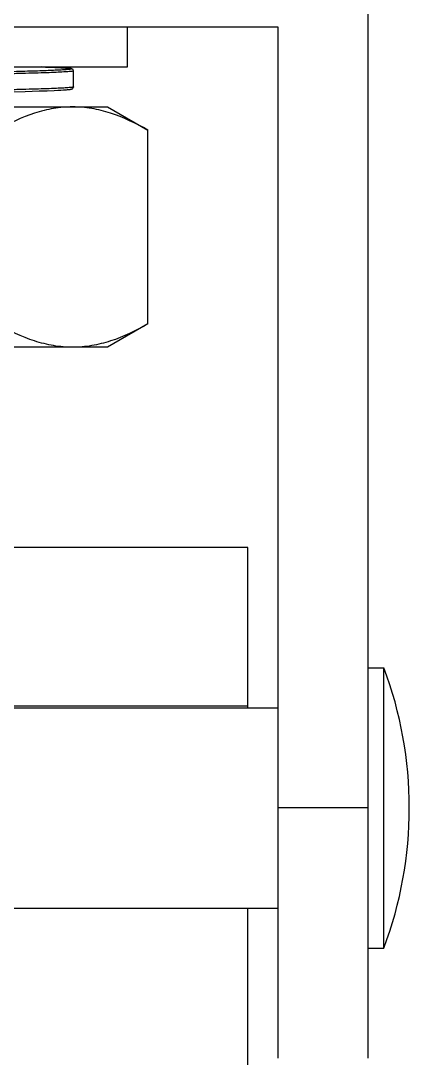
# Model space of a CAD drawing. Extents: x 815029915 to 815825525, y 579155098 to 579748855.
# Drawn here: x 815614514.4 to 815614613.3, y 579337834.7 to 579338098.9 of the extents above; entities that cross this region are included whole.
import ezdxf

# ---------------------------------------------------------------- set-up
doc = ezdxf.new("R2010")
doc.units = 0
doc.header["$LTSCALE"] = 100
doc.header["$MEASUREMENT"] = 0
doc.layers.add('02___PRT_ALL_AXES', color=7, linetype='Continuous')
doc.layers.add('03___PRT_ALL_CURVES', color=7, linetype='Continuous')

msp = doc.modelspace()

# ---------------------------------------------------------------- linework, layer by layer
at = {"color": 0, "linetype": 'Continuous'}
for p, q in [((815614602.75, 579338120.29), (815614602.75, 579337834.72)), ((815614360.52, 579338097.35), (815614579.8, 579338097.35)), ((815614579.8, 579338097.35), (815614579.8, 579337834.72)), ((815614521.43, 579338087.08), (815614519.62, 579338087.15)), ((815614522.62, 579338087.03), (815614521.43, 579338087.08)), ((815614523.64, 579338086.99), (815614522.62, 579338087.03)), ((815614524.5, 579338086.94), (815614523.64, 579338086.99)), ((815614527.78, 579338082.05), (815614527.78, 579338086.13)), ((815614510.91, 579338080.78), (815614515.47, 579338080.9)), ((815614515.47, 579338080.9), (815614519.01, 579338081.01)), ((815614519.01, 579338081.01), (815614521.12, 579338081.08)), ((815614521.12, 579338081.08), (815614522.83, 579338081.15)), ((815614522.83, 579338081.15), (815614523.77, 579338081.19)), ((815614523.77, 579338081.19), (815614524.57, 579338081.24)), ((815614524.57, 579338081.24), (815614525.24, 579338081.28)), ((815614572.15, 579337964.77), (815614505.86, 579337964.77)), ((815614572.15, 579337923.96), (815614572.15, 579337964.77)), ((815614505.86, 579337924.48), (815614572.15, 579337924.48)), ((815614602.75, 579337898.47), (815614579.8, 579337898.47)), ((815614572.15, 579335049.79), (815614572.15, 579337872.97))]:
    msp.add_line(p, q, dxfattribs=at)
for points in [[(815614527.78, 579338086.13), (815614527.78, 579338086.17), (815614527.67, 579338086.46), (815614527.52, 579338086.59), (815614527.41, 579338086.64), (815614527.32, 579338086.67), (815614527.23, 579338086.7), (815614527.13, 579338086.72), (815614527.01, 579338086.74), (815614526.87, 579338086.76), (815614526.71, 579338086.78), (815614526.53, 579338086.8), (815614526.33, 579338086.82), (815614526.1, 579338086.84), (815614525.84, 579338086.86), (815614525.55, 579338086.88), (815614525.23, 579338086.9), (815614524.5, 579338086.94)], [(815614525.24, 579338081.28), (815614525.53, 579338081.3), (815614525.8, 579338081.31), (815614526.04, 579338081.33), (815614526.25, 579338081.35), (815614526.44, 579338081.37), (815614526.62, 579338081.39), (815614526.77, 579338081.4), (815614526.91, 579338081.42), (815614527.03, 579338081.44), (815614527.13, 579338081.46), (815614527.23, 579338081.48), (815614527.32, 579338081.5), (815614527.4, 579338081.53), (815614527.51, 579338081.58), (815614527.65, 579338081.69), (815614527.78, 579338081.97), (815614527.78, 579338082.05)]]:
    msp.add_lwpolyline(points, dxfattribs=at)
for points, knots in [([(815614519.62, 579338087.15), (815614520.32, 579338087.12), (815614521.61, 579338087.08), (815614523.37, 579338087), (815614524.64, 579338086.94), (815614525.49, 579338086.88), (815614526, 579338086.84), (815614526.42, 579338086.81), (815614526.76, 579338086.77), (815614527.01, 579338086.74), (815614527.16, 579338086.69), (815614527.27, 579338086.67), (815614527.28, 579338086.63), (815614527.25, 579338086.61), (815614527.21, 579338086.59), (815614527.11, 579338086.56), (815614526.93, 579338086.53), (815614526.65, 579338086.49), (815614526.28, 579338086.45), (815614525.83, 579338086.42), (815614525.06, 579338086.36), (815614523.88, 579338086.3), (815614522.21, 579338086.22), (815614520.23, 579338086.15), (815614517.93, 579338086.07), (815614515.35, 579338086), (815614513.52, 579338085.95), (815614512.56, 579338085.92)], [0, 0, 0, 0, 0.093183, 0.172189, 0.236539, 0.263093, 0.285847, 0.304768, 0.319836, 0.33104, 0.338399, 0.342056, 0.342921, 0.344117, 0.346129, 0.34906, 0.357776, 0.370349, 0.386785, 0.407069, 0.431174, 0.49071, 0.565043, 0.653721, 0.756205, 0.871868, 1, 1, 1, 1]), ([(815614527.78, 579338086.13), (815614527.78, 579338086.1), (815614527.66, 579338086.06), (815614527.47, 579338086.02), (815614527.11, 579338085.98), (815614526.63, 579338085.93), (815614526.01, 579338085.88), (815614524.92, 579338085.82), (815614523.23, 579338085.73), (815614520.82, 579338085.64), (815614517.92, 579338085.55), (815614514.56, 579338085.45), (815614510.78, 579338085.36), (815614506.6, 579338085.26), (815614500.37, 579338085.13), (815614491.93, 579338084.97), (815614481.26, 579338084.79), (815614470.16, 579338084.6), (815614459.06, 579338084.41), (815614448.38, 579338084.22), (815614439.95, 579338084.06), (815614433.71, 579338083.93), (815614429.54, 579338083.84), (815614425.75, 579338083.74), (815614422.4, 579338083.65), (815614419.5, 579338083.55), (815614417.09, 579338083.46), (815614415.4, 579338083.38), (815614414.31, 579338083.31), (815614413.68, 579338083.26), (815614413.21, 579338083.22), (815614412.85, 579338083.17), (815614412.66, 579338083.13), (815614412.54, 579338083.1), (815614412.54, 579338083.07)], [0, 0, 0, 0, 0.000734, 0.002588, 0.005621, 0.009835, 0.015225, 0.021778, 0.038315, 0.05929, 0.084505, 0.11372, 0.146654, 0.182994, 0.222387, 0.30879, 0.402541, 0.500037, 0.597531, 0.691278, 0.777674, 0.817064, 0.853401, 0.886332, 0.915542, 0.940751, 0.961719, 0.978248, 0.984797, 0.990182, 0.994392, 0.99742, 0.99927, 1, 1, 1, 1]), ([(815614527.78, 579338082.05), (815614527.78, 579338082.02), (815614527.66, 579338081.98), (815614527.48, 579338081.94), (815614527.12, 579338081.9), (815614526.64, 579338081.85), (815614526.03, 579338081.81), (815614524.94, 579338081.74), (815614523.26, 579338081.66), (815614520.87, 579338081.56), (815614518, 579338081.47), (815614514.66, 579338081.38), (815614512.29, 579338081.32), (815614511.03, 579338081.29)], [0, 0, 0, 0, 0.004985, 0.0176, 0.038249, 0.066956, 0.103679, 0.14834, 0.261059, 0.404068, 0.576024, 0.7753, 1, 1, 1, 1])]:
    msp.add_open_spline(points, degree=3, knots=knots, dxfattribs=at)
at = {"layer": '02___PRT_ALL_AXES', "color": 0, "linetype": 'Continuous'}
for p, q in [((815614541.55, 579338087.15), (815614541.55, 579338097.35)), ((815614398.77, 579338087.15), (815614541.55, 579338087.15)), ((815614403.87, 579338076.95), (815614536.45, 579338076.95)), ((815614536.45, 579338076.95), (815614546.71, 579338071.03)), ((815614546.71, 579338021.68), (815614546.71, 579338071.03)), ((815614546.71, 579338021.68), (815614536.45, 579338015.75)), ((815614536.45, 579338015.75), (815614403.87, 579338015.75)), ((815614602.75, 579337934.16), (815614606.83, 579337934.16)), ((815614606.83, 579337862.77), (815614606.83, 579337934.16)), ((815614490.56, 579337923.96), (815614579.8, 579337923.96)), ((815614490.56, 579337872.97), (815614579.8, 579337872.97)), ((815614602.75, 579337862.77), (815614606.83, 579337862.77))]:
    msp.add_line(p, q, dxfattribs=at)
msp.add_arc((815614511.29, 579337898.47), 101.99, 339.5127, 20.4873, dxfattribs=at)
for points, knots in [([(815614527.57, 579338076.95), (815614525.95, 579338076.95), (815614522.66, 579338076.67), (815614516.1, 579338075.01), (815614511.44, 579338072.76), (815614508.43, 579338071.03)], [0, 0, 0, 0, 0.240576, 0.485848, 1, 1, 1, 1]), ([(815614546.71, 579338071.03), (815614543.71, 579338072.76), (815614539.04, 579338075.01), (815614532.48, 579338076.67), (815614529.2, 579338076.95), (815614527.57, 579338076.95)], [0, 0, 0, 0, 0.514153, 0.759424, 1, 1, 1, 1]), ([(815614527.57, 579338015.75), (815614525.95, 579338015.75), (815614522.66, 579338016.04), (815614516.1, 579338017.69), (815614511.44, 579338019.94), (815614508.43, 579338021.68)], [0, 0, 0, 0, 0.240576, 0.485848, 1, 1, 1, 1]), ([(815614546.71, 579338021.68), (815614543.71, 579338019.94), (815614539.04, 579338017.69), (815614532.48, 579338016.04), (815614529.2, 579338015.75), (815614527.57, 579338015.75)], [0, 0, 0, 0, 0.514153, 0.759424, 1, 1, 1, 1])]:
    msp.add_open_spline(points, degree=3, knots=knots, dxfattribs=at)
at = {"layer": '03___PRT_ALL_CURVES', "color": 0, "linetype": 'Continuous'}
msp.add_line((815614403.87, 579338076.95), (815614536.45, 579338076.95), dxfattribs=at)

doc.saveas('drawing.dxf')
